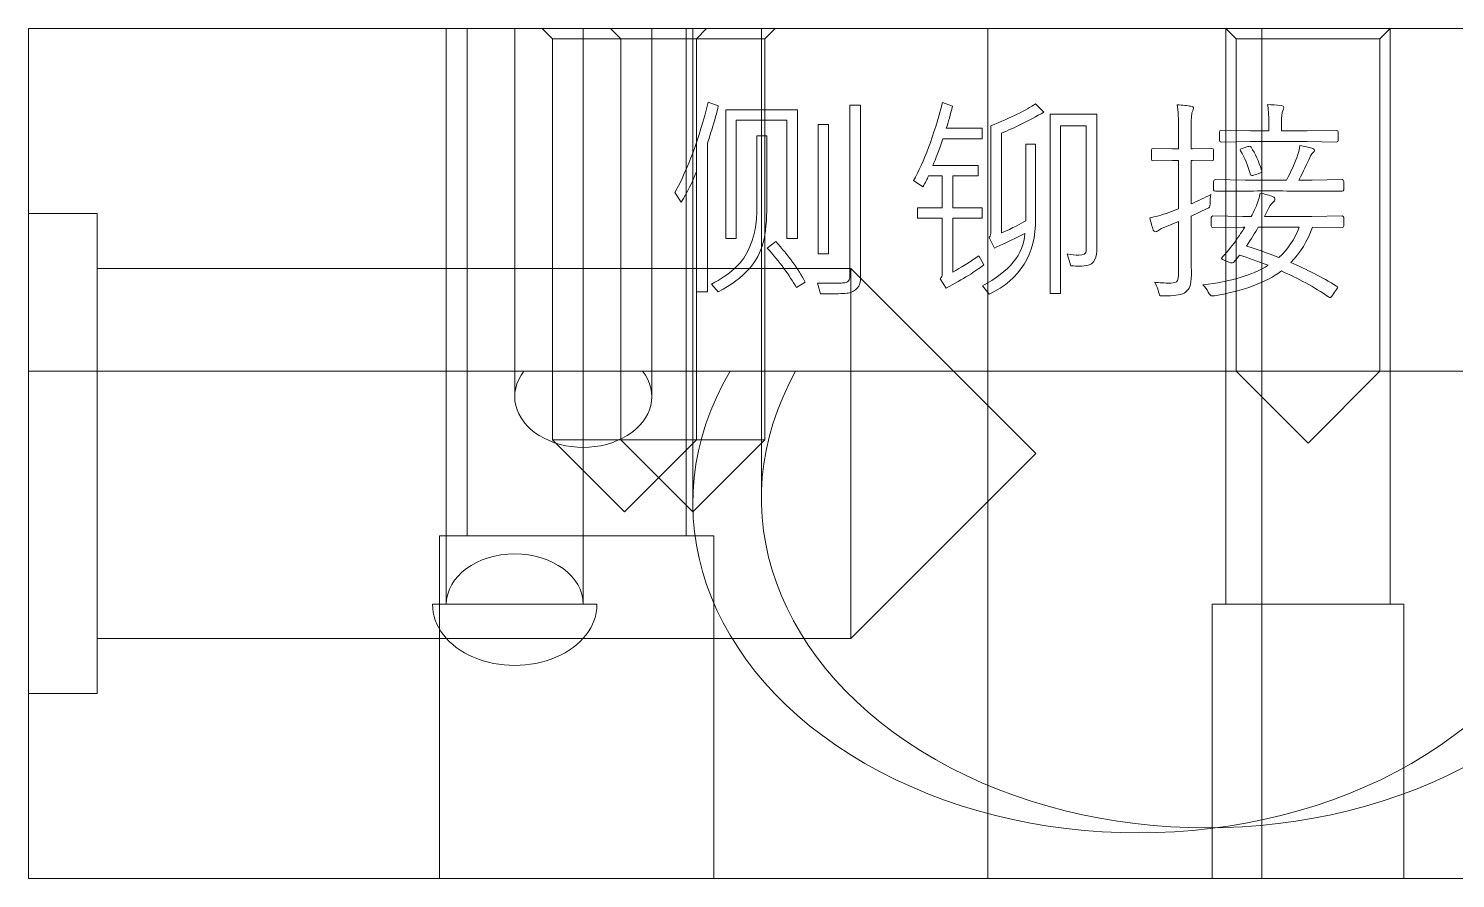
# Model space of a CAD drawing. Header units: millimetres. Extents: x 7176 to 10197, y 11773 to 13427.
# Drawn here: x 7198.5 to 7302.6, y 11780.8 to 11842.8 of the extents above; entities that cross this region are included whole.
import ezdxf

# ---------------------------------------------------------------- set-up
doc = ezdxf.new("R2010")
doc.units = ezdxf.units.MM
doc.linetypes.add('DASHED', pattern=[0])
doc.layers.add('DIM', color=4, linetype='Continuous', lineweight=20)
doc.layers.add('LP', color=40, linetype='Continuous', lineweight=20)

msp = doc.modelspace()

# ---------------------------------------------------------------- linework, layer by layer
at = {"layer": 'DIM', "color": 252, "linetype": 'DASHED', "lineweight": 5}
msp.add_lwpolyline([(7198.478, 11842.781), (7198.478, 11780.781), (8798.478, 11780.781), (8798.478, 11842.781)], close=True, dxfattribs=at)
at = {"layer": 'LP', "color": 135, "linetype": 'Continuous', "lineweight": 5}
for p in [(8798.478, 11842.781), (7198.478, 11817.781)]:
    msp.add_line(p, (7198.478, 11842.781), dxfattribs=at)
at = {"layer": 'LP', "color": 1, "linetype": 'DASHED', "lineweight": 5, "ltscale": 1.70264}
for p, q in [((7228.958, 11842.781), (7228.958, 11800.781)), ((7230.478, 11842.781), (7230.478, 11805.781)), ((7233.958, 11842.781), (7233.958, 11815.931)), ((7238.958, 11800.781), (7238.958, 11842.781)), ((7243.958, 11815.931), (7243.958, 11842.781)), ((7246.478, 11805.781), (7246.478, 11842.781)), ((7285.847, 11842.781), (7285.847, 11800.781)), ((7297.848, 11800.781), (7297.848, 11842.781))]:
    msp.add_line(p, q, dxfattribs=at)
at = {"layer": 'LP', "color": 5, "linetype": 'DASHED', "lineweight": 5, "ltscale": 1.70264}
for p, q in [((7235.958, 11842.781), (7236.705, 11842.034)), ((7240.958, 11842.781), (7241.705, 11842.034)), ((7247.211, 11842.034), (7247.958, 11842.781)), ((7252.211, 11842.034), (7252.958, 11842.781)), ((7285.848, 11842.781), (7286.595, 11842.034)), ((7297.101, 11842.034), (7297.848, 11842.781)), ((7236.705, 11842.034), (7236.705, 11812.781)), ((7241.705, 11842.034), (7236.705, 11842.034)), ((7241.705, 11842.034), (7241.705, 11817.781)), ((7252.211, 11842.034), (7241.705, 11842.034)), ((7247.211, 11812.781), (7247.211, 11842.034)), ((7252.211, 11817.781), (7252.211, 11842.034)), ((7286.595, 11842.034), (7286.595, 11817.781)), ((7297.101, 11842.034), (7286.595, 11842.034)), ((7297.101, 11817.781), (7297.101, 11842.034)), ((7258.478, 11825.285), (7203.478, 11825.285)), ((7271.982, 11811.781), (7258.478, 11825.285)), ((7258.478, 11798.277), (7258.478, 11825.285)), ((7241.705, 11817.782), (7241.705, 11812.781)), ((7252.211, 11812.781), (7252.211, 11817.782)), ((7286.595, 11817.781), (7291.848, 11812.528)), ((7291.848, 11812.528), (7297.101, 11817.781)), ((7236.705, 11812.781), (7241.958, 11807.528)), ((7236.705, 11812.781), (7241.705, 11812.781)), ((7241.705, 11812.781), (7246.958, 11807.528)), ((7241.705, 11812.781), (7252.211, 11812.781)), ((7241.958, 11807.528), (7247.211, 11812.781)), ((7246.958, 11807.528), (7252.211, 11812.781)), ((7258.478, 11798.277), (7271.982, 11811.781)), ((7203.478, 11798.277), (7258.478, 11798.277))]:
    msp.add_line(p, q, dxfattribs=at)
at = {"layer": 'LP', "color": 31, "linetype": 'DASHED', "lineweight": 5, "ltscale": 1.70264}
for p, q in [((7246.958, 11842.781), (7246.958, 11808.161)), ((7251.958, 11842.781), (7251.958, 11808.531)), ((7288.478, 11780.781), (7288.478, 11842.781)), ((7228.478, 11805.781), (7228.478, 11780.781)), ((7248.478, 11805.781), (7228.478, 11805.781)), ((7248.478, 11780.781), (7248.478, 11805.781)), ((7227.958, 11800.781), (7227.958, 11800.761)), ((7239.958, 11800.781), (7227.958, 11800.781)), ((7239.958, 11800.761), (7239.958, 11800.781)), ((7284.848, 11800.781), (7284.848, 11780.781)), ((7298.848, 11800.781), (7284.848, 11800.781)), ((7298.848, 11780.781), (7298.848, 11800.781))]:
    msp.add_line(p, q, dxfattribs=at)
at = {"layer": 'LP', "color": 155, "linetype": 'DASHED', "lineweight": 5, "ltscale": 1.70264}
for p, q in [((7268.478, 11780.781), (7268.478, 11842.781)), ((7268.478, 11842.781), (7268.478, 11780.781))]:
    msp.add_line(p, q, dxfattribs=at)
at = {"layer": 'LP', "color": 123, "linetype": 'Continuous', "lineweight": 5}
for p, q in [((7248.814, 11837.141), (7248.076, 11837.41)), ((7249.352, 11836.857), (7249.352, 11827.459)), ((7254.582, 11836.857), (7249.352, 11836.857)), ((7254.582, 11827.459), (7254.582, 11836.857)), ((7259.196, 11837.187), (7258.419, 11837.187)), ((7265.905, 11837.126), (7265.182, 11837.38)), ((7272.573, 11836.688), (7271.957, 11837.287)), ((7273.042, 11836.526), (7273.042, 11823.46)), ((7276.433, 11836.526), (7273.042, 11836.526)), ((7250.106, 11827.459), (7250.106, 11836.103)), ((7250.106, 11836.103), (7253.805, 11836.103)), ((7253.805, 11836.103), (7253.805, 11827.459)), ((7256.104, 11835.788), (7256.104, 11826.336)), ((7256.866, 11835.788), (7256.104, 11835.788)), ((7256.866, 11826.336), (7256.866, 11835.788)), ((7268.066, 11835.503), (7265.451, 11835.503)), ((7268.066, 11834.734), (7268.066, 11835.503)), ((7273.78, 11835.695), (7275.657, 11835.695)), ((7273.78, 11823.46), (7273.78, 11835.695)), ((7248.014, 11823.568), (7248.014, 11834.388)), ((7252.359, 11834.957), (7251.636, 11834.957)), ((7265.198, 11834.734), (7268.066, 11834.734)), ((7269.481, 11827.867), (7269.481, 11835.157)), ((7271.265, 11834.357), (7271.265, 11828.766)), ((7271.973, 11834.357), (7271.265, 11834.357)), ((7287.649, 11835.319), (7285.511, 11835.349)), ((7285.511, 11834.503), (7287.649, 11834.534)), ((7288.987, 11835.319), (7287.649, 11835.319)), ((7287.649, 11834.534), (7291.794, 11834.534)), ((7291.794, 11835.319), (7289.902, 11835.319)), ((7293.924, 11835.349), (7291.794, 11835.319)), ((7291.794, 11834.534), (7293.924, 11834.503)), ((7281.966, 11834.011), (7280.543, 11834.042)), ((7282.404, 11834.011), (7281.966, 11834.011)), ((7283.427, 11834.011), (7283.319, 11834.011)), ((7284.834, 11834.042), (7283.427, 11834.011)), ((7287.449, 11834.165), (7287.041, 11834.042)), ((7247.222, 11832.342), (7247.222, 11823.568)), ((7267.782, 11832.796), (7264.475, 11832.796)), ((7267.782, 11832.027), (7267.782, 11832.796)), ((7280.543, 11833.127), (7281.966, 11833.158)), ((7281.966, 11833.158), (7282.404, 11833.158)), ((7282.404, 11833.158), (7282.404, 11829.628)), ((7283.319, 11833.158), (7283.427, 11833.158)), ((7283.319, 11829.989), (7283.319, 11833.158)), ((7283.427, 11833.158), (7284.834, 11833.127)), ((7263.06, 11831.696), (7263.736, 11831.235)), ((7264.144, 11832.027), (7265.151, 11832.027)), ((7265.151, 11832.027), (7265.151, 11829.712)), ((7265.928, 11832.027), (7267.782, 11832.027)), ((7265.928, 11829.712), (7265.928, 11832.027)), ((7287.257, 11831.727), (7285.088, 11831.758)), ((7290.279, 11831.727), (7287.257, 11831.727)), ((7292.14, 11831.727), (7291.179, 11831.727)), ((7294.332, 11831.758), (7292.14, 11831.727)), ((7245.645, 11830.812), (7246.107, 11830.105)), ((7263.36, 11829.712), (7263.36, 11828.951)), ((7265.151, 11829.712), (7263.36, 11829.712)), ((7268.066, 11829.712), (7265.928, 11829.712)), ((7268.066, 11828.951), (7268.066, 11829.712)), ((7282.404, 11829.628), (7281.697, 11829.366)), ((7283.319, 11829.097), (7284.481, 11829.643)), ((7288.679, 11829.082), (7288.895, 11829.505)), ((7263.36, 11828.951), (7265.151, 11828.951)), ((7265.928, 11828.951), (7268.066, 11828.951)), ((7265.928, 11825.013), (7265.928, 11828.951)), ((7281.52, 11828.351), (7282.404, 11828.697)), ((7287.103, 11829.082), (7284.911, 11829.112)), ((7284.911, 11828.267), (7287.103, 11828.297)), ((7287.703, 11829.082), (7287.103, 11829.082)), ((7287.103, 11828.297), (7287.241, 11828.297)), ((7288.218, 11828.297), (7291.21, 11828.297)), ((7292.125, 11829.082), (7288.679, 11829.082)), ((7294.332, 11829.112), (7292.125, 11829.082)), ((7292.186, 11828.297), (7294.332, 11828.267)), ((7249.352, 11827.459), (7250.106, 11827.459)), ((7253.021, 11827.236), (7252.39, 11826.767)), ((7253.805, 11827.459), (7254.582, 11827.459)), ((7268.589, 11827.536), (7268.966, 11826.767)), ((7256.104, 11826.336), (7256.866, 11826.336)), ((7268.189, 11825.536), (7267.828, 11826.198)), ((7274.272, 11826.336), (7274.541, 11825.475)), ((7285.78, 11825.859), (7286.08, 11825.729)), ((7248.329, 11824.137), (7248.814, 11823.568)), ((7254.513, 11823.883), (7255.159, 11824.291)), ((7256.043, 11824.214), (7256.281, 11823.437)), ((7265.013, 11824.529), (7265.436, 11823.837)), ((7268.082, 11824.021), (7268.589, 11823.406)), ((7247.222, 11823.568), (7248.014, 11823.568)), ((7273.042, 11823.46), (7273.78, 11823.46))]:
    msp.add_line(p, q, dxfattribs=at)
at = {"layer": 'LP', "color": 123, "linetype": 'DASHED', "lineweight": 5, "ltscale": 1.70264}
msp.add_line((7284.957, 11831.624), (7284.957, 11831.634), dxfattribs=at)
at = {"layer": 'LP', "color": 135, "linetype": 'DASHED', "lineweight": 5, "ltscale": 1.70264}
for p, q in [((7203.478, 11829.281), (7198.478, 11829.281)), ((7203.478, 11794.281), (7203.478, 11829.281)), ((7198.478, 11794.281), (7203.478, 11794.281))]:
    msp.add_line(p, q, dxfattribs=at)
at = {"layer": 'LP', "color": 31, "linetype": 'Continuous', "lineweight": 5}
for p, q in [((7198.478, 11780.781), (7198.478, 11817.781)), ((8798.478, 11817.781), (7198.478, 11817.781)), ((7198.478, 11780.781), (7791.978, 11780.781))]:
    msp.add_line(p, q, dxfattribs=at)
for centre, major_axis, start_param, end_param in [((7238.958, 11815.931), (5, 0), 2.6180123, 6.8067657), ((7284.458, 11808.531), (32.5, 0), 2.7468025, 6.6779754)]:
    msp.add_ellipse(centre, major_axis=major_axis, ratio=0.74, start_param=start_param, end_param=end_param, dxfattribs=at)
at = {"layer": 'LP', "color": 31, "linetype": 'DASHED', "lineweight": 5, "ltscale": 1.70264}
for centre, major_axis, start_param, end_param in [((7279.458, 11808.161), (32.5, 0), 2.730078, 6.6946999), ((7233.958, 11800.761), (5, 0), 0.0053922, 3.1362005), ((7233.958, 11800.761), (6, 0), 3.1370991, 6.2876789)]:
    msp.add_ellipse(centre, major_axis=major_axis, ratio=0.74, start_param=start_param, end_param=end_param, dxfattribs=at)
at = {"layer": 'LP', "color": 123, "linetype": 'Continuous', "lineweight": 5}
for points in [[(7248.076, 11837.41), (7247.409, 11834.75), (7246.599, 11832.55), (7245.645, 11830.812)], [(7265.182, 11837.38), (7264.526, 11834.919), (7263.818, 11833.024), (7263.06, 11831.696)], [(7265.451, 11835.503), (7265.605, 11835.965), (7265.756, 11836.506), (7265.905, 11837.126)], [(7271.957, 11837.287), (7271.276, 11836.821), (7270.194, 11836.29), (7268.712, 11835.695)], [(7269.481, 11835.157), (7270.43, 11835.531), (7271.46, 11836.042), (7272.573, 11836.688)], [(7283.304, 11837.111), (7283.037, 11837.167), (7282.701, 11837.203), (7282.296, 11837.218)], [(7289.887, 11837.164), (7289.528, 11837.2), (7289.197, 11837.226), (7288.895, 11837.241)], [(7264.475, 11832.796), (7264.68, 11833.263), (7264.921, 11833.909), (7265.198, 11834.734)], [(7286.926, 11833.85), (7287.223, 11833.352), (7287.459, 11832.801), (7287.634, 11832.196)], [(7288.456, 11832.45), (7288.241, 11833.106), (7287.99, 11833.663), (7287.703, 11834.119)], [(7291.117, 11833.588), (7290.887, 11832.963), (7290.607, 11832.342), (7290.279, 11831.727)], [(7291.24, 11834.25), (7291.23, 11834.014), (7291.189, 11833.793), (7291.117, 11833.588)], [(7291.179, 11831.727), (7291.507, 11832.348), (7291.776, 11832.899), (7291.986, 11833.381)], [(7291.986, 11833.381), (7292.038, 11833.534), (7292.107, 11833.645), (7292.194, 11833.711)], [(7246.107, 11830.105), (7246.548, 11830.817), (7246.92, 11831.563), (7247.222, 11832.342)], [(7263.736, 11831.235), (7263.921, 11831.538), (7264.057, 11831.802), (7264.144, 11832.027)], [(7287.634, 11832.196), (7287.654, 11832.104), (7287.695, 11832.058), (7287.757, 11832.058)], [(7284.75, 11830.666), (7284.304, 11830.445), (7283.827, 11830.22), (7283.319, 11829.989)], [(7288.364, 11830.781), (7288.313, 11830.489), (7288.198, 11830.128), (7288.018, 11829.697)], [(7289.295, 11830.512), (7289.049, 11830.604), (7288.738, 11830.694), (7288.364, 11830.781)], [(7281.697, 11829.366), (7281.148, 11829.171), (7280.681, 11829.043), (7280.297, 11828.982)], [(7284.481, 11829.643), (7284.583, 11829.689), (7284.645, 11829.728), (7284.665, 11829.758)], [(7288.018, 11829.697), (7287.89, 11829.425), (7287.785, 11829.22), (7287.703, 11829.082)], [(7288.895, 11829.505), (7289.038, 11829.802), (7289.164, 11829.997), (7289.272, 11830.089)], [(7271.265, 11828.766), (7270.906, 11828.541), (7270.312, 11828.241), (7269.481, 11827.867)], [(7280.928, 11828.051), (7281.051, 11828.154), (7281.248, 11828.254), (7281.52, 11828.351)], [(7287.357, 11826.913), (7287.69, 11827.426), (7287.977, 11827.887), (7288.218, 11828.297)], [(7291.21, 11828.297), (7290.866, 11827.395), (7290.369, 11826.654), (7289.718, 11826.075)], [(7290.594, 11825.713), (7291.281, 11826.416), (7291.812, 11827.277), (7292.186, 11828.297)], [(7255.159, 11824.291), (7254.641, 11825.244), (7253.928, 11826.226), (7253.021, 11827.236)], [(7271.173, 11827.82), (7271.096, 11826.303), (7270.066, 11825.037), (7268.082, 11824.021)], [(7268.966, 11826.767), (7269.407, 11826.967), (7270.143, 11827.318), (7271.173, 11827.82)], [(7252.39, 11826.767), (7253.292, 11825.757), (7254, 11824.796), (7254.513, 11823.883)], [(7267.828, 11826.198), (7267.12, 11825.726), (7266.487, 11825.331), (7265.928, 11825.013)], [(7286.849, 11826.252), (7287.47, 11826.052), (7288.167, 11825.806), (7288.941, 11825.513)], [(7289.718, 11826.075), (7288.872, 11826.403), (7288.085, 11826.682), (7287.357, 11826.913)], [(7265.436, 11823.837), (7266.687, 11824.514), (7267.605, 11825.08), (7268.189, 11825.536)], [(7288.941, 11825.513), (7287.803, 11824.796), (7286.213, 11824.316), (7284.173, 11824.075)], [(7285.019, 11823.291), (7287.162, 11823.65), (7288.79, 11824.252), (7289.902, 11825.098)], [(7289.902, 11825.098), (7291.143, 11824.56), (7292.294, 11823.927), (7293.355, 11823.199)], [(7293.932, 11823.998), (7292.871, 11824.639), (7291.758, 11825.211), (7290.594, 11825.713)], [(7284.173, 11824.075), (7284.342, 11823.952), (7284.473, 11823.78), (7284.565, 11823.56)], [(7281.02, 11823.337), (7281.045, 11823.296), (7281.104, 11823.275), (7281.197, 11823.275)], [(7281.197, 11823.275), (7281.227, 11823.275), (7281.279, 11823.278), (7281.351, 11823.283)], [(7293.355, 11823.199), (7293.396, 11823.168), (7293.427, 11823.152), (7293.448, 11823.152)]]:
    msp.add_open_spline(points, degree=3, dxfattribs=at)
for points, knots in [([(7248.014, 11834.388), (7248.122, 11834.724), (7248.229, 11835.06), (7248.558, 11836.086), (7248.711, 11836.67), (7248.814, 11837.141)], [0, 0, 0, 0, 0.3272837, 0.3272837, 1, 1, 1, 1]), ([(7258.419, 11837.187), (7258.419, 11833.009), (7258.419, 11828.83), (7258.419, 11824.56), (7258.385, 11824.466), (7258.246, 11824.276), (7258.104, 11824.226), (7257.673, 11824.216), (7257.058, 11824.214), (7256.043, 11824.214)], [0, 0, 0, 0, 0.9378596, 0.9378596, 0.9585731, 0.9585731, 0.9792865, 0.9792865, 1, 1, 1, 1]), ([(7256.281, 11823.437), (7256.581, 11823.437), (7256.881, 11823.437), (7257.76, 11823.437), (7258.16, 11823.459), (7258.601, 11823.546), (7258.792, 11823.659), (7259.115, 11824.023), (7259.196, 11824.288), (7259.196, 11828.82), (7259.196, 11833.004), (7259.196, 11837.187)], [0, 0, 0, 0, 0.033362, 0.033362, 0.0978048, 0.0978048, 0.1622472, 0.1622472, 0.2266897, 0.2266897, 1, 1, 1, 1]), ([(7274.541, 11825.475), (7274.808, 11825.46), (7275.005, 11825.452), (7275.687, 11825.452), (7276.042, 11825.556), (7276.355, 11825.971), (7276.433, 11826.226), (7276.433, 11829.861), (7276.433, 11833.194), (7276.433, 11836.526)], [0, 0, 0, 0, 0.0174725, 0.0174725, 0.0929533, 0.0929533, 0.168434, 0.168434, 1, 1, 1, 1]), ([(7282.296, 11837.218), (7282.368, 11836.818), (7282.404, 11836.18), (7282.404, 11834.873), (7282.404, 11834.442), (7282.404, 11834.011)], [0, 0, 0, 0, 0.6705882, 0.6705882, 1, 1, 1, 1]), ([(7283.396, 11836.688), (7283.463, 11836.831), (7283.496, 11836.931), (7283.496, 11837.054), (7283.432, 11837.095), (7283.304, 11837.111)], [0, 0, 0, 0, 0.4583398, 0.4583398, 1, 1, 1, 1]), ([(7283.319, 11834.011), (7283.319, 11834.447), (7283.319, 11834.883), (7283.319, 11836.113), (7283.345, 11836.57), (7283.396, 11836.688)], [0, 0, 0, 0, 0.3541668, 0.3541668, 1, 1, 1, 1]), ([(7288.895, 11837.241), (7288.956, 11836.939), (7288.987, 11836.498), (7288.987, 11835.719), (7288.987, 11835.519), (7288.987, 11835.319)], [0, 0, 0, 0, 0.7434209, 0.7434209, 1, 1, 1, 1]), ([(7290.002, 11836.788), (7290.054, 11836.89), (7290.079, 11836.972), (7290.079, 11837.1), (7290.015, 11837.144), (7289.887, 11837.164)], [0, 0, 0, 0, 0.480003, 0.480003, 1, 1, 1, 1]), ([(7289.902, 11835.319), (7289.902, 11835.503), (7289.902, 11835.688), (7289.902, 11836.354), (7289.936, 11836.659), (7290.002, 11836.788)], [0, 0, 0, 0, 0.2769234, 0.2769234, 1, 1, 1, 1]), ([(7268.712, 11835.695), (7268.712, 11833.127), (7268.712, 11830.558), (7268.712, 11827.795), (7268.671, 11827.644), (7268.589, 11827.536)], [0, 0, 0, 0, 0.929499, 0.929499, 1, 1, 1, 1]), ([(7275.657, 11835.695), (7275.657, 11832.655), (7275.657, 11829.615), (7275.657, 11826.359), (7275.477, 11826.252), (7274.867, 11826.252), (7274.585, 11826.28), (7274.272, 11826.336)], [0, 0, 0, 0, 0.8925345, 0.8925345, 0.9557494, 0.9557494, 1, 1, 1, 1]), ([(7251.636, 11834.957), (7251.636, 11833.26), (7251.636, 11831.563), (7251.636, 11828.538), (7251.413, 11827.427), (7250.521, 11825.638), (7249.642, 11824.839), (7248.329, 11824.137)], [0, 0, 0, 0, 0.3898703, 0.3898703, 0.6949351, 0.6949351, 1, 1, 1, 1]), ([(7248.814, 11823.568), (7249.778, 11824.08), (7250.52, 11824.634), (7251.561, 11825.824), (7251.911, 11826.473), (7252.27, 11827.883), (7252.359, 11828.779), (7252.359, 11831.563), (7252.359, 11833.26), (7252.359, 11834.957)], [0, 0, 0, 0, 0.219235, 0.219235, 0.4384699, 0.4384699, 0.6577045, 0.6577045, 1, 1, 1, 1]), ([(7268.589, 11823.406), (7270.845, 11824.478), (7271.973, 11826.311), (7271.973, 11830.722), (7271.973, 11832.54), (7271.973, 11834.357)], [0, 0, 0, 0, 0.5880302, 0.5880302, 1, 1, 1, 1]), ([(7285.511, 11835.349), (7285.429, 11835.349), (7285.388, 11835.308), (7285.388, 11835.026), (7285.388, 11834.826), (7285.388, 11834.544), (7285.429, 11834.503), (7285.511, 11834.503)], [0, 0, 0, 0, 0.2253502, 0.2253502, 0.7746465, 0.7746465, 1, 1, 1, 1]), ([(7293.924, 11834.503), (7294.006, 11834.503), (7294.047, 11834.544), (7294.047, 11834.826), (7294.047, 11835.026), (7294.047, 11835.308), (7294.006, 11835.349), (7293.924, 11835.349)], [0, 0, 0, 0, 0.2253535, 0.2253535, 0.7746498, 0.7746498, 1, 1, 1, 1]), ([(7280.543, 11834.042), (7280.471, 11834.042), (7280.435, 11833.998), (7280.435, 11833.691), (7280.435, 11833.47), (7280.435, 11833.168), (7280.471, 11833.127), (7280.543, 11833.127)], [0, 0, 0, 0, 0.2236832, 0.2236832, 0.7894727, 0.7894727, 1, 1, 1, 1]), ([(7284.834, 11833.127), (7284.916, 11833.127), (7284.957, 11833.168), (7284.957, 11833.47), (7284.957, 11833.691), (7284.957, 11833.998), (7284.916, 11834.042), (7284.834, 11834.042)], [0, 0, 0, 0, 0.2105273, 0.2105273, 0.7763168, 0.7763168, 1, 1, 1, 1]), ([(7287.041, 11834.042), (7286.944, 11834.006), (7286.895, 11833.97), (7286.895, 11833.924), (7286.906, 11833.896), (7286.926, 11833.85)], [0, 0, 0, 0, 0.7777604, 0.7777604, 1, 1, 1, 1]), ([(7287.703, 11834.119), (7287.677, 11834.17), (7287.644, 11834.196), (7287.572, 11834.196), (7287.521, 11834.186), (7287.449, 11834.165)], [0, 0, 0, 0, 0.5714254, 0.5714254, 1, 1, 1, 1]), ([(7292.194, 11833.711), (7292.276, 11833.773), (7292.317, 11833.837), (7292.317, 11833.97), (7292.253, 11834.022), (7291.9, 11834.12), (7291.604, 11834.183), (7291.24, 11834.25)], [0, 0, 0, 0, 0.2661907, 0.2661907, 0.532379, 0.532379, 1, 1, 1, 1]), ([(7288.31, 11832.227), (7288.418, 11832.268), (7288.472, 11832.314), (7288.472, 11832.381), (7288.467, 11832.409), (7288.456, 11832.45)], [0, 0, 0, 0, 0.7692322, 0.7692322, 1, 1, 1, 1]), ([(7285.088, 11831.758), (7285.001, 11831.758), (7284.957, 11831.717), (7284.957, 11831.43), (7284.957, 11831.225), (7284.957, 11830.948), (7285.001, 11830.912), (7285.088, 11830.912)], [0, 0, 0, 0, 0.2285709, 0.2285709, 0.7999994, 0.7999994, 1, 1, 1, 1]), ([(7285.088, 11830.912), (7285.811, 11830.917), (7286.534, 11830.922), (7288.885, 11830.939), (7290.512, 11830.927), (7292.871, 11830.927), (7293.601, 11830.917), (7294.414, 11830.911), (7294.455, 11830.948), (7294.455, 11831.225), (7294.455, 11831.43), (7294.455, 11831.717), (7294.414, 11831.758), (7294.332, 11831.758)], [0, 0, 0, 0, 0.2070518, 0.2070518, 0.6732738, 0.6732738, 0.8825282, 0.8825282, 0.9060226, 0.9060226, 0.9731494, 0.9731494, 1, 1, 1, 1]), ([(7287.757, 11832.058), (7287.793, 11832.058), (7287.841, 11832.068), (7288.039, 11832.134), (7288.174, 11832.181), (7288.31, 11832.227)], [0, 0, 0, 0, 0.3112809, 0.3112809, 1, 1, 1, 1]), ([(7284.665, 11829.758), (7284.691, 11829.794), (7284.704, 11829.871), (7284.704, 11830.271), (7284.719, 11830.497), (7284.75, 11830.666)], [0, 0, 0, 0, 0.2948723, 0.2948723, 1, 1, 1, 1]), ([(7289.272, 11830.089), (7289.379, 11830.176), (7289.433, 11830.256), (7289.433, 11830.42), (7289.387, 11830.481), (7289.295, 11830.512)], [0, 0, 0, 0, 0.4375007, 0.4375007, 1, 1, 1, 1]), ([(7265.151, 11828.951), (7265.151, 11827.592), (7265.151, 11826.234), (7265.151, 11824.757), (7265.105, 11824.642), (7265.013, 11824.529)], [0, 0, 0, 0, 0.9201391, 0.9201391, 1, 1, 1, 1]), ([(7280.297, 11828.982), (7280.379, 11828.623), (7280.466, 11828.323), (7280.59, 11828), (7280.643, 11827.959), (7280.771, 11827.959), (7280.84, 11827.99), (7280.928, 11828.051)], [0, 0, 0, 0, 0.6386183, 0.6386183, 0.8554477, 0.8554477, 1, 1, 1, 1]), ([(7282.404, 11828.697), (7282.404, 11827.444), (7282.404, 11826.19), (7282.404, 11824.675), (7282.373, 11824.493), (7282.312, 11824.391)], [0, 0, 0, 0, 0.8274112, 0.8274112, 1, 1, 1, 1]), ([(7282.912, 11823.552), (7283.06, 11823.665), (7283.165, 11823.798), (7283.299, 11824.132), (7283.335, 11824.419), (7283.335, 11825.606), (7283.324, 11826.398), (7283.315, 11827.826), (7283.319, 11828.461), (7283.319, 11829.097)], [0, 0, 0, 0, 0.1565826, 0.1565826, 0.3392619, 0.3392619, 0.7058148, 0.7058148, 1, 1, 1, 1]), ([(7284.911, 11829.112), (7284.829, 11829.112), (7284.788, 11829.071), (7284.788, 11828.789), (7284.788, 11828.59), (7284.788, 11828.308), (7284.829, 11828.267), (7284.911, 11828.267)], [0, 0, 0, 0, 0.2253512, 0.2253512, 0.7746467, 0.7746467, 1, 1, 1, 1]), ([(7287.241, 11828.297), (7287.144, 11828.133), (7286.939, 11827.823), (7286.391, 11827.023), (7286.054, 11826.608), (7285.619, 11826.121)], [0, 0, 0, 0, 0.5703781, 0.5703781, 1, 1, 1, 1]), ([(7294.332, 11828.267), (7294.414, 11828.267), (7294.455, 11828.308), (7294.455, 11828.59), (7294.455, 11828.789), (7294.455, 11829.071), (7294.414, 11829.112), (7294.332, 11829.112)], [0, 0, 0, 0, 0.2253533, 0.2253533, 0.7746488, 0.7746488, 1, 1, 1, 1]), ([(7285.619, 11826.121), (7285.567, 11826.07), (7285.542, 11826.034), (7285.542, 11825.972), (7285.621, 11825.921), (7285.78, 11825.859)], [0, 0, 0, 0, 0.3333301, 0.3333301, 1, 1, 1, 1]), ([(7286.08, 11825.729), (7286.162, 11825.698), (7286.229, 11825.683), (7286.362, 11825.683), (7286.442, 11825.731), (7286.629, 11825.969), (7286.739, 11826.111), (7286.849, 11826.252)], [0, 0, 0, 0, 0.203784, 0.203784, 0.5298359, 0.5298359, 1, 1, 1, 1]), ([(7282.312, 11824.391), (7282.235, 11824.273), (7282.076, 11824.214), (7281.374, 11824.214), (7280.981, 11824.234), (7280.658, 11824.275)], [0, 0, 0, 0, 0.3430653, 0.3430653, 1, 1, 1, 1]), ([(7280.658, 11824.275), (7280.787, 11824.075), (7280.881, 11823.845), (7280.974, 11823.45), (7280.999, 11823.368), (7281.02, 11823.337)], [0, 0, 0, 0, 0.6625619, 0.6625619, 1, 1, 1, 1]), ([(7293.924, 11823.745), (7293.986, 11823.842), (7294.017, 11823.901), (7294.017, 11823.942), (7293.988, 11823.968), (7293.932, 11823.998)], [0, 0, 0, 0, 0.5, 0.5, 1, 1, 1, 1]), ([(7281.351, 11823.283), (7281.427, 11823.283), (7281.504, 11823.283), (7282.202, 11823.283), (7282.645, 11823.373), (7282.912, 11823.552)], [0, 0, 0, 0, 0.1102941, 0.1102941, 1, 1, 1, 1]), ([(7284.565, 11823.56), (7284.647, 11823.37), (7284.742, 11823.275), (7284.911, 11823.275), (7284.968, 11823.281), (7285.019, 11823.291)], [0, 0, 0, 0, 0.6363636, 0.6363636, 1, 1, 1, 1]), ([(7293.448, 11823.152), (7293.489, 11823.152), (7293.553, 11823.214), (7293.736, 11823.472), (7293.83, 11823.609), (7293.924, 11823.745)], [0, 0, 0, 0, 0.4764477, 0.4764477, 1, 1, 1, 1])]:
    msp.add_open_spline(points, degree=3, knots=knots, dxfattribs=at)
at = {"layer": 'LP', "color": 123, "linetype": 'DASHED', "lineweight": 5, "ltscale": 1.70264}
for points in [[(7280.435, 11833.781), (7280.435, 11833.82), (7280.435, 11833.859), (7280.435, 11833.897)], [(7284.788, 11828.459), (7284.788, 11828.476), (7284.788, 11828.493), (7284.788, 11828.509)]]:
    msp.add_open_spline(points, degree=3, dxfattribs=at)

doc.saveas('drawing.dxf')
